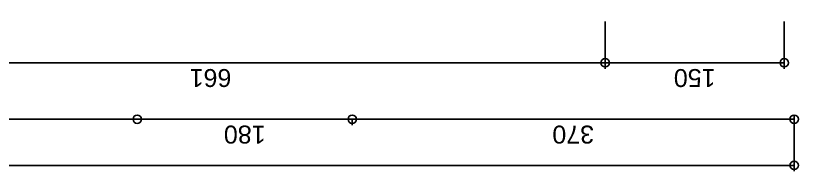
# Model space of a CAD drawing. Header units: millimetres. Extents: x 768 to 14077, y 324 to 18132.
# Drawn here: x 4003 to 4659, y 16336 to 16467 of the extents above; entities that cross this region are included whole.
import ezdxf

# ---------------------------------------------------------------- set-up
doc = ezdxf.new("R2010")
doc.units = ezdxf.units.MM
doc.styles.get("Standard").update_dxf_attribs({"font": 'arial.ttf'})
doc.dimstyles.new('1-50-2', dxfattribs={"dimtxt": 15, "dimasz": 7, "dimexe": 5, "dimexo": 5, "dimgap": 5, "dimtad": 1, "dimdec": 0, "dimtxsty": 'Standard', "dimblk": 'ORIGIN', "dimcen": 5, "dimdle": 7, "dimclrd": 256, "dimclre": 256, "dimclrt": 256, "dimadec": 0, "dimazin": 0, "dimtfac": 1, "dimtdec": 0, "dimtix": 1, "dimtmove": 0, "dimatfit": 3, "dimldrblk": 'ORIGIN', "dimfxl": 1, "dimlwd": -1, "dimlwe": -1, "dimarcsym": 0})

# ---------------------------------------------------------------- blocks, each defined once
blk = doc.blocks.new('_Origin')
at = {"color": 0, "linetype": 'ByBlock', "lineweight": -2}
blk.add_line((0, 0), (-1, 0), dxfattribs=at)
blk.add_circle((0, 0), 0.5, dxfattribs=at)
blk = doc.blocks.new('*D56')
at = {"transparency": 16777216}
for p, q in [((1669.84, 574.93), (1669.84, 614.32)), ((1819.84, 574.93), (1819.84, 614.32)), ((1676.84, 609.32), (1812.84, 609.32))]:
    blk.add_line(p, q, dxfattribs=at)
at = {"layer": 'Defpoints', "color": 0, "transparency": 16777216}
for p in [(1819.84, 609.32), (1669.84, 569.93), (1819.84, 569.93)]:
    blk.add_point(p, dxfattribs=at)
at = {"transparency": 16777216, "xscale": 7, "yscale": 7, "zscale": 7, "rotation": 180}
blk.add_blockref('_Origin', (1669.84, 609.32), dxfattribs=at)
at = {"transparency": 16777216, "xscale": 7, "yscale": 7, "zscale": 7}
blk.add_blockref('_Origin', (1819.84, 609.32), dxfattribs=at)
at = {"transparency": 16777216, "insert": (1744.84, 621.98), "char_height": 15, "attachment_point": 5}
blk.add_mtext('150', dxfattribs=at)
blk = doc.blocks.new('*D57')
at = {"transparency": 16777216}
for p, q in [((1819.84, 574.93), (1819.84, 614.32)), ((2480.84, 612.6), (2480.84, 614.32)), ((1826.84, 609.32), (2473.84, 609.32))]:
    blk.add_line(p, q, dxfattribs=at)
at = {"layer": 'Defpoints', "color": 0, "transparency": 16777216}
for p in [(2480.84, 609.32), (2480.84, 607.6), (1819.84, 569.93)]:
    blk.add_point(p, dxfattribs=at)
at = {"transparency": 16777216, "xscale": 7, "yscale": 7, "zscale": 7, "rotation": 180}
blk.add_blockref('_Origin', (1819.84, 609.32), dxfattribs=at)
at = {"transparency": 16777216, "xscale": 7, "yscale": 7, "zscale": 7}
blk.add_blockref('_Origin', (2480.84, 609.32), dxfattribs=at)
at = {"transparency": 16777216, "insert": (2150.34, 621.98), "char_height": 15, "attachment_point": 5}
blk.add_mtext('661', dxfattribs=at)
blk = doc.blocks.new('*D77')
at = {"transparency": 16777216}
for p, q in [((2550.77, 656.6), (2218.75, 656.6)), ((2557.77, 646.14), (2557.77, 661.6))]:
    blk.add_line(p, q, dxfattribs=at)
at = {"layer": 'Defpoints', "color": 0, "transparency": 16777216}
for p in [(2211.75, 656.6), (2211.75, 656.6), (2557.77, 641.14)]:
    blk.add_point(p, dxfattribs=at)
at = {"transparency": 16777216, "xscale": 7, "yscale": 7, "zscale": 7, "rotation": 180}
blk.add_blockref('_Origin', (2211.75, 656.6), dxfattribs=at)
at = {"transparency": 16777216, "xscale": 7, "yscale": 7, "zscale": 7}
blk.add_blockref('_Origin', (2557.77, 656.6), dxfattribs=at)
at = {"transparency": 16777216, "insert": (2384.76, 669.27), "char_height": 15, "attachment_point": 5}
blk.add_mtext('346', dxfattribs=at)
blk = doc.blocks.new('*D78')
at = {"transparency": 16777216}
for p, q in [((2031.66, 656.27), (2031.66, 661.6)), ((2204.75, 656.6), (2038.66, 656.6))]:
    blk.add_line(p, q, dxfattribs=at)
at = {"layer": 'Defpoints', "color": 0, "transparency": 16777216}
for p in [(2031.66, 656.6), (2211.75, 656.6), (2031.66, 651.27)]:
    blk.add_point(p, dxfattribs=at)
at = {"transparency": 16777216, "xscale": 7, "yscale": 7, "zscale": 7, "rotation": 180}
blk.add_blockref('_Origin', (2031.66, 656.6), dxfattribs=at)
at = {"transparency": 16777216, "xscale": 7, "yscale": 7, "zscale": 7}
blk.add_blockref('_Origin', (2211.75, 656.6), dxfattribs=at)
at = {"transparency": 16777216, "insert": (2121.71, 669.26), "char_height": 15, "attachment_point": 5}
blk.add_mtext('180', dxfattribs=at)
blk = doc.blocks.new('*D79')
at = {"transparency": 16777216}
for p, q in [((1661.53, 653.04), (1661.53, 661.6)), ((2024.66, 656.6), (1668.53, 656.6)), ((2031.66, 656.27), (2031.66, 661.6))]:
    blk.add_line(p, q, dxfattribs=at)
at = {"layer": 'Defpoints', "color": 0, "transparency": 16777216}
for p in [(1661.53, 656.6), (2031.66, 651.27), (1661.53, 648.04)]:
    blk.add_point(p, dxfattribs=at)
at = {"transparency": 16777216, "xscale": 7, "yscale": 7, "zscale": 7, "rotation": 180}
blk.add_blockref('_Origin', (1661.53, 656.6), dxfattribs=at)
at = {"transparency": 16777216, "xscale": 7, "yscale": 7, "zscale": 7}
blk.add_blockref('_Origin', (2031.66, 656.6), dxfattribs=at)
at = {"transparency": 16777216, "insert": (1846.59, 669.27), "char_height": 15, "attachment_point": 5}
blk.add_mtext('370', dxfattribs=at)
blk = doc.blocks.new('*D80')
at = {"transparency": 16777216}
for p, q in [((1661.53, 661.6), (1661.53, 700.12)), ((1668.53, 695.12), (4737.04, 695.12)), ((4744.04, 661.6), (4744.04, 700.12))]:
    blk.add_line(p, q, dxfattribs=at)
at = {"layer": 'Defpoints', "color": 0, "transparency": 16777216}
for p in [(4744.04, 695.12), (1661.53, 656.6), (4744.04, 656.6)]:
    blk.add_point(p, dxfattribs=at)
at = {"transparency": 16777216, "xscale": 7, "yscale": 7, "zscale": 7, "rotation": 180}
blk.add_blockref('_Origin', (1661.53, 695.12), dxfattribs=at)
at = {"transparency": 16777216, "xscale": 7, "yscale": 7, "zscale": 7}
blk.add_blockref('_Origin', (4744.04, 695.12), dxfattribs=at)
at = {"transparency": 16777216, "insert": (3202.78, 707.79), "char_height": 15, "attachment_point": 5}
blk.add_mtext('3083', dxfattribs=at)
blk = doc.blocks.new('ölçü çizgisi1')
for base, p1, p2, picture, middle in [((4744.04, 695.12), (1661.53, 656.6), (4744.04, 656.6), '*D80', (3202.78, 707.79)), ((1819.84, 609.32), (1669.84, 569.93), (1819.84, 569.93), '*D56', (1744.84, 621.98))]:
    dim = blk.add_linear_dim(base=base, p1=p1, p2=p2, dimstyle='1-50-2')
    dim.commit()
    dim.dimension.update_dxf_attribs({"geometry": picture, "text_midpoint": middle})
for base, p1, p2, picture, middle in [((1661.53, 656.6), (2031.66, 651.27), (1661.53, 648.04), '*D79', (1846.59, 669.27)), ((2031.66, 656.6), (2211.75, 656.6), (2031.66, 651.27), '*D78', (2121.71, 669.26)), ((2211.75, 656.6), (2557.77, 641.14), (2211.75, 656.6), '*D77', (2384.76, 669.27)), ((2480.84, 609.32), (1819.84, 569.93), (2480.84, 607.6), '*D57', (2150.34, 621.98))]:
    dim = blk.add_linear_dim(base=base, p1=p1, p2=p2, dimstyle='1-50-2', override={"dimtmove": 1})
    dim.commit()
    dim.dimension.update_dxf_attribs({"geometry": picture, "text_midpoint": middle})

msp = doc.modelspace()

# ---------------------------------------------------------------- block references
at = {"rotation": 180}
msp.add_blockref('ölçü çizgisi1', (6316.77, 17036.52), dxfattribs=at)

doc.saveas('drawing.dxf')
